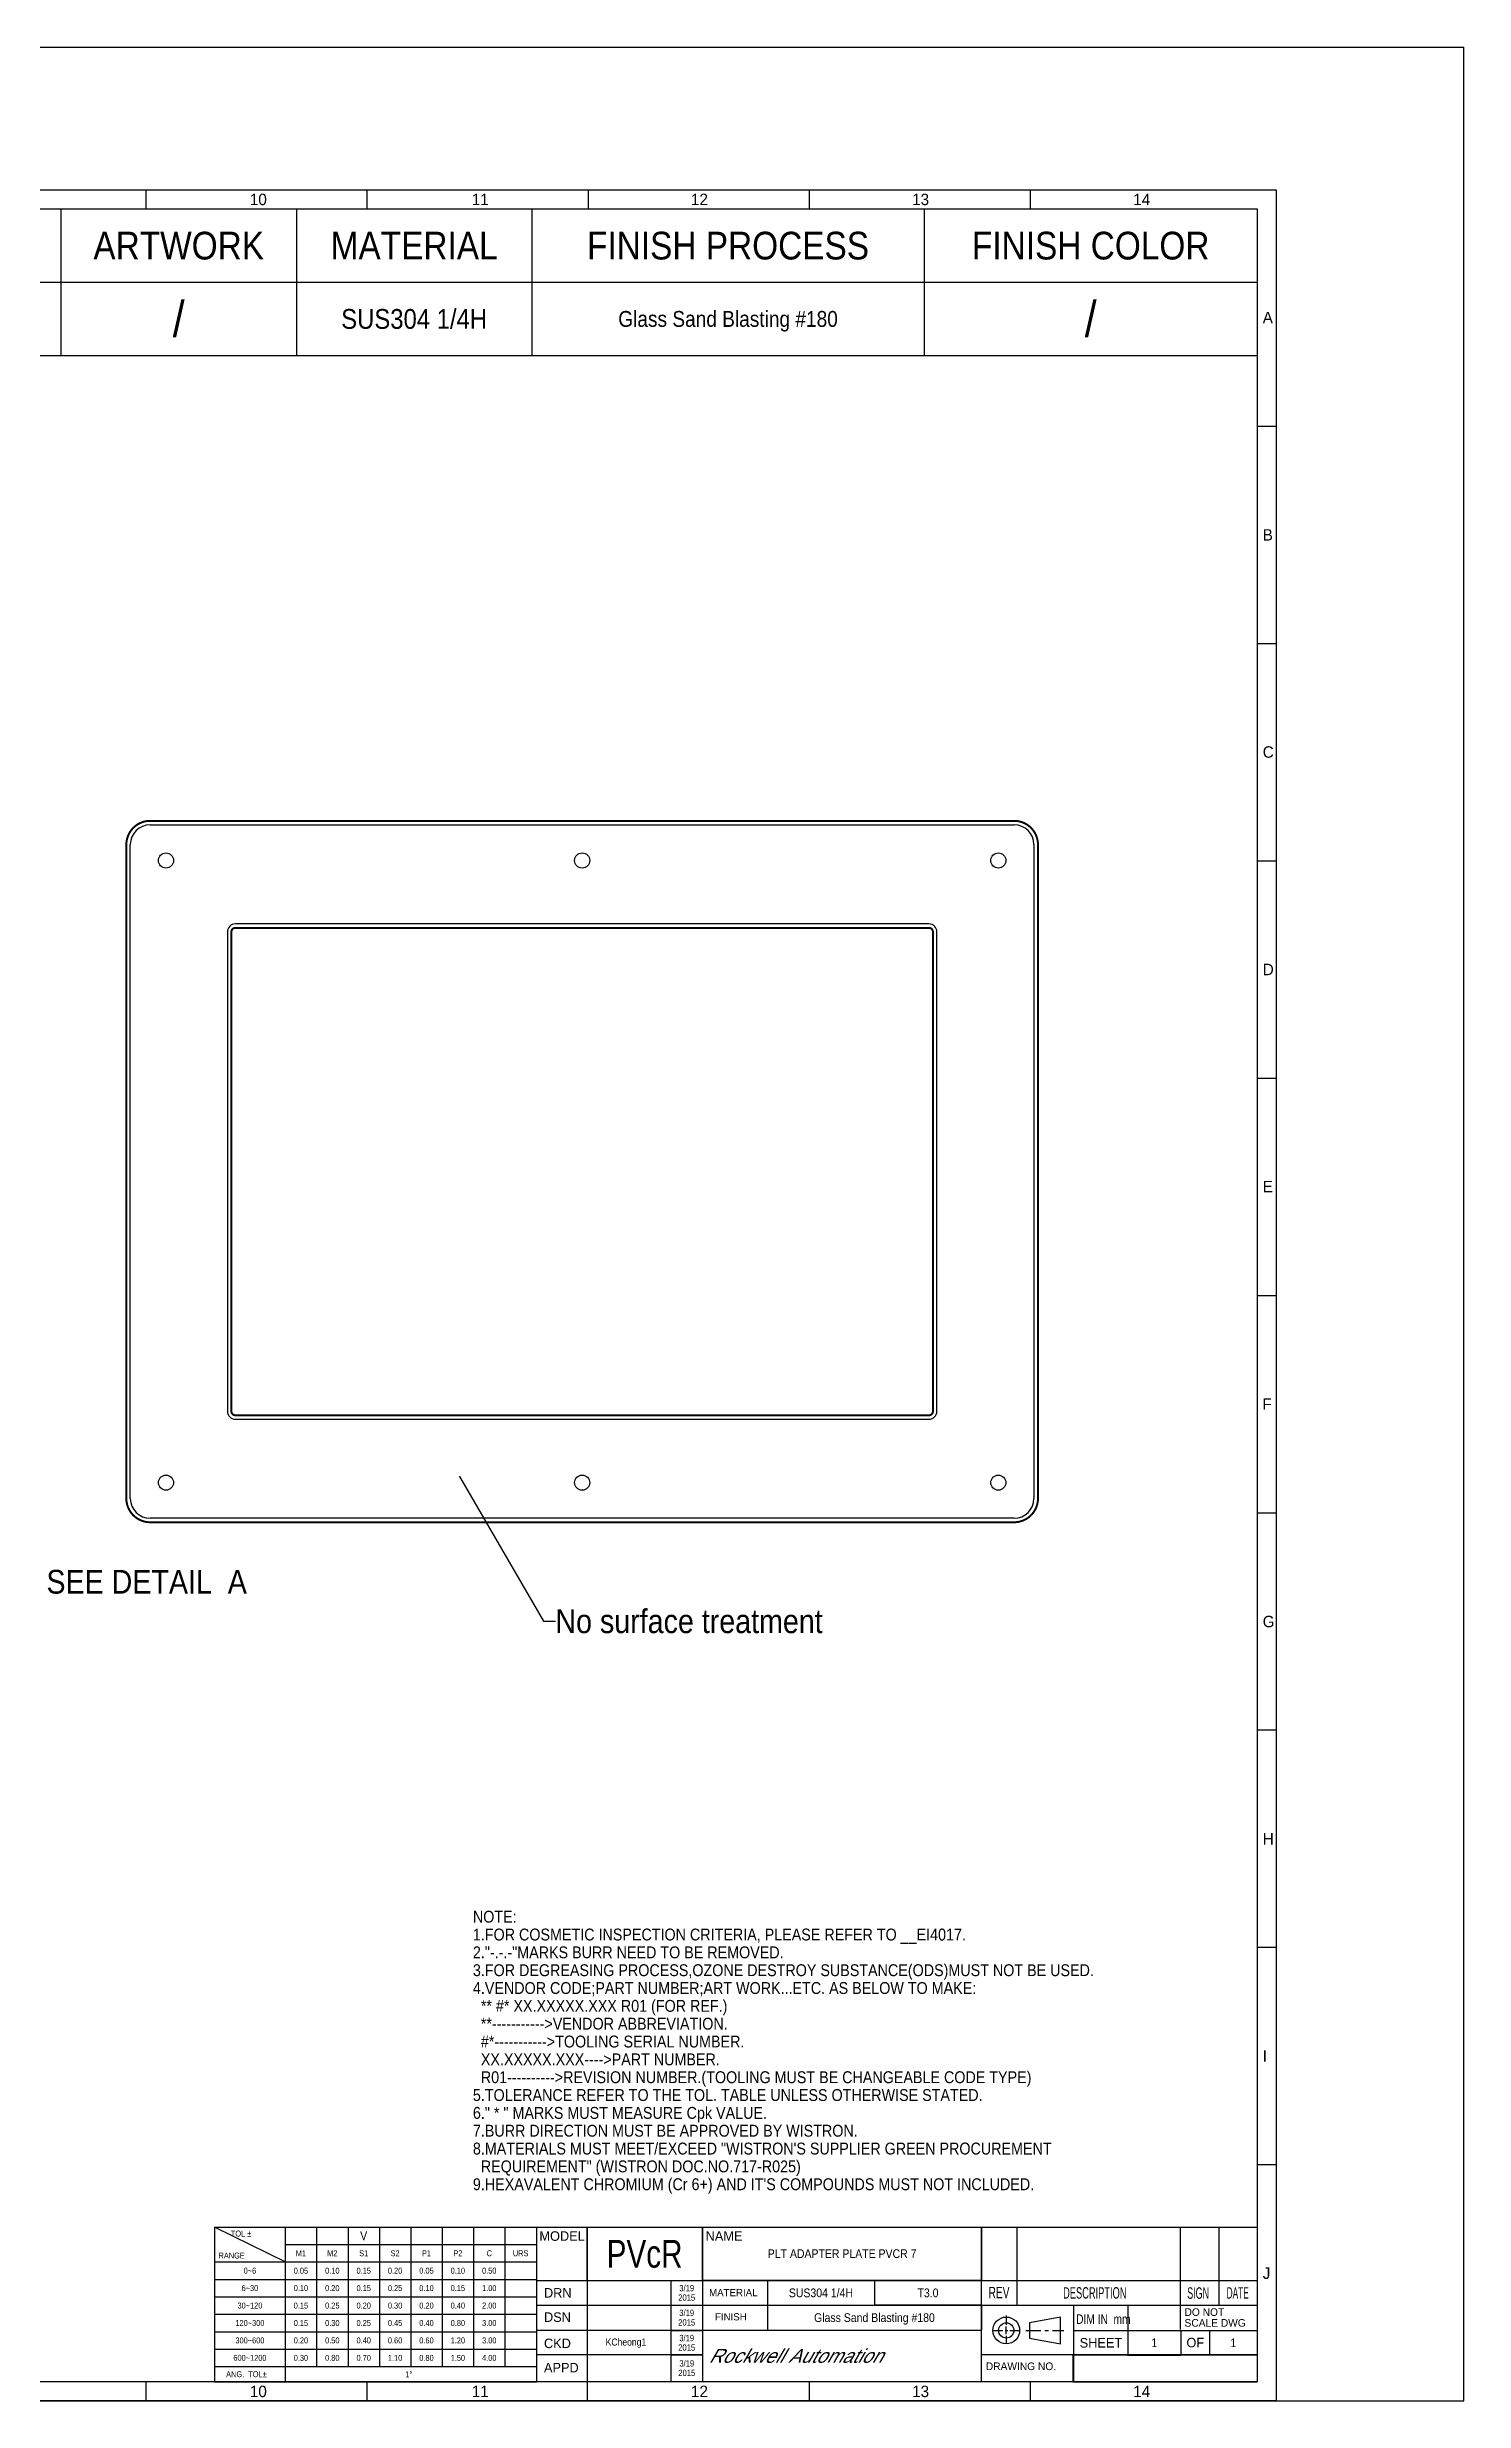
# Model space of a CAD drawing. Header units: millimetres. Extents: x -50 to 841, y 0 to 594.
# Drawn here: x 484 to 841, y 0 to 594 of the extents above; entities that cross this region are included whole.
import ezdxf

# ---------------------------------------------------------------- set-up
doc = ezdxf.new("R2010")
doc.units = ezdxf.units.MM
doc.header["$LTSCALE"] = 46.255
doc.linetypes.add('CENTER', pattern=[0.6, 0.375, -0.075, 0.075, -0.075])
doc.layers.get('0').update_dxf_attribs({"linetype": 'CONTINUOUS'})
for name, color, linetype in [('31_6G801_001DXF_CONTINUOUS_LINE', 7, 'CONTINUOUS'), ('31_6G801_0X1_DXF_FORMAT', 7, 'CONTINUOUS'), ('31_6G801_0X1_DXF_TEXT', 7, 'CONTINUOUS'), ('50_ALL_DETAILS', 7, 'CONTINUOUS')]:
    doc.layers.add(name, color=color, linetype=linetype)
doc.styles.get("Standard").update_dxf_attribs({"font": 'txt', "width": 0.8})
doc.styles.add('TEXTSTYLE_2', font='txt', dxfattribs={"width": 0.9})
doc.styles.add('TEXTSTYLE_4', font='txt')
doc.styles.add('TEXTSTYLE_5', font='txt', dxfattribs={"width": 0.583333})
doc.styles.add('TEXTSTYLE_6', font='txt', dxfattribs={"width": 0.606061})
doc.styles.add('TEXTSTYLE_7', font='txt', dxfattribs={"width": 0.543678})
doc.styles.add('TEXTSTYLE_8', font='txt', dxfattribs={"width": 0.666667})
doc.dimstyles.get("Standard").update_dxf_attribs({"dimtxt": 0.15625, "dimasz": 0.1875, "dimexe": 0.125, "dimexo": 0.0625, "dimtad": 0, "dimtih": 1, "dimtoh": 1, "dimdsep": 46, "dimtxsty": 'Standard', "dimblk": 'CLOSED', "dimblk1": 'CLOSED', "dimblk2": 'CLOSED', "dimcen": 0.09, "dimadec": 0, "dimazin": 0, "dimtp": 0.05, "dimtm": 0.05, "dimtfac": 1, "dimtofl": 0, "dimtmove": 0, "dimatfit": 3, "dimldrblk": 'CLOSED', "dimfxl": 1, "dimtolj": 1, "dimarcsym": 0})

# ---------------------------------------------------------------- blocks, each defined once
blk = doc.blocks.new('_CLOSED')
at = {"color": 0, "linetype": 'ByBlock'}
for p, q in [((0, 0), (-1, 0.2)), ((-1, 0.2), (-1, -0.2)), ((-1, -0.2), (0, 0)), ((-1, 0), (0, 0))]:
    blk.add_line(p, q, dxfattribs=at)

msp = doc.modelspace()

# ---------------------------------------------------------------- linework, layer by layer
at = {"color": 7, "linetype": 'Continuous'}
for p, q in [((0, 594), (841, 594)), ((841, 0), (841, 594)), ((0, 0), (841, 0))]:
    msp.add_line(p, q, dxfattribs=at)
at = {"layer": '31_6G801_001DXF_CONTINUOUS_LINE', "color": 7, "linetype": 'Continuous'}
for p, q in [((504.53, 227.734), (504.53, 392.734)), ((509.53, 397.734), (727.53, 397.734)), ((732.53, 392.734), (732.53, 227.734)), ((529.03, 370.734), (529.03, 249.734)), ((706.03, 372.734), (531.03, 372.734)), ((708.03, 249.734), (708.03, 370.734)), ((531.03, 247.734), (706.03, 247.734)), ((727.53, 222.734), (509.53, 222.734))]:
    msp.add_line(p, q, dxfattribs=at)
for centre in [(513.53, 388.734), (618.53, 388.734), (723.53, 388.734), (513.53, 231.734), (618.53, 231.734), (723.53, 231.734)]:
    msp.add_circle(centre, 1.9, dxfattribs=at)
for centre, radius, start, end in [((509.53, 392.734), 5, 90, 180), ((727.53, 392.734), 5, 0, 90), ((531.03, 370.734), 2, 90, 180), ((706.03, 370.734), 2, 0, 90), ((531.03, 249.734), 2, 180, 270), ((706.03, 249.734), 2, 270, 360), ((509.53, 227.734), 5, 180, 270), ((727.53, 227.734), 5, 270, 360)]:
    msp.add_arc(centre, radius, start, end, dxfattribs=at)
at = {"layer": '31_6G801_0X1_DXF_FORMAT', "color": 7, "linetype": 'Continuous'}
for p, q in [((0, 557.96), (793.65, 557.96)), ((4.81, 553.15), (788.84, 553.15)), ((508.417, 557.96), (508.417, 553.15)), ((564.213, 557.96), (564.213, 553.15)), ((620.009, 557.96), (620.009, 553.15)), ((675.805, 557.96), (675.805, 553.15)), ((731.601, 557.96), (731.601, 553.15)), ((788.84, 553.15), (788.84, 4.81)), ((793.65, 557.96), (793.65, 0)), ((788.792, 498.316), (793.602, 498.316)), ((788.84, 443.482), (793.65, 443.482)), ((788.84, 388.648), (793.65, 388.648)), ((788.84, 333.814), (793.65, 333.814)), ((788.84, 278.98), (793.65, 278.98)), ((788.84, 224.146), (793.65, 224.146)), ((788.84, 169.312), (793.65, 169.312)), ((788.84, 114.478), (793.65, 114.478)), ((788.84, 59.644), (793.65, 59.644)), ((606.974, 43.867), (788.84, 43.867)), ((606.974, 43.867), (606.974, 4.81)), ((619.769, 43.867), (619.769, 4.906)), ((648.917, 43.867), (648.917, 4.81)), ((719.287, 5.002), (719.287, 43.867)), ((728.287, 24.146), (728.287, 43.867)), ((769.456, 17.989), (769.456, 43.867)), ((779.172, 43.867), (779.172, 24.146)), ((606.974, 30.399), (788.84, 30.399)), ((640.933, 30.399), (640.933, 4.81)), ((665.271, 30.399), (665.271, 17.989)), ((606.974, 24.146), (788.84, 24.146)), ((742.472, 24.146), (742.472, 4.81)), ((756.18, 24.05), (756.18, 11.688)), ((606.974, 17.893), (648.917, 17.893)), ((648.565, 17.877), (719.287, 17.893)), ((739.201, 21.164), (731.409, 19.721)), ((731.409, 19.721), (731.409, 15.873)), ((739.201, 14.43), (739.201, 21.164)), ((731.409, 15.873), (739.201, 14.43)), ((742.52, 17.797), (788.84, 17.797)), ((606.974, 11.736), (648.917, 11.736)), ((719.239, 11.688), (788.744, 11.688)), ((793.65, 0), (0, 0)), ((788.84, 4.81), (4.81, 4.81)), ((508.417, 4.81), (508.417, 0)), ((564.213, 4.81), (564.213, 0)), ((619.769, 4.81), (619.769, 0)), ((675.805, 4.81), (675.805, 0)), ((731.601, 4.81), (731.601, 0))]:
    msp.add_line(p, q, dxfattribs=at)
at = {"layer": '31_6G801_0X1_DXF_FORMAT', "color": 2, "linetype": 'Continuous'}
for p, q in [((487.04, 553.15), (487.04, 516.15)), ((546.44, 553.15), (546.44, 516.15)), ((605.84, 553.15), (605.84, 516.15)), ((704.84, 553.15), (704.84, 516.15)), ((27.84, 534.65), (788.84, 534.65)), ((27.84, 516.15), (788.84, 516.15)), ((525.794, 43.867), (606.974, 43.867)), ((525.794, 43.867), (525.794, 4.812)), ((525.841, 43.817), (543.65, 35.089)), ((543.614, 43.867), (543.614, 4.812)), ((551.534, 43.867), (551.534, 8.667)), ((559.454, 43.867), (559.454, 8.667)), ((567.374, 43.867), (567.374, 8.667)), ((575.294, 43.867), (575.294, 8.667)), ((583.214, 43.867), (583.214, 8.667)), ((591.134, 43.867), (591.134, 8.667)), ((599.054, 43.867), (599.054, 8.667)), ((619.717, 43.845), (648.842, 43.845)), ((619.717, 43.845), (619.717, 30.408)), ((648.842, 43.845), (648.842, 30.408)), ((719.317, 43.867), (719.317, 30.467)), ((543.614, 39.467), (606.974, 39.467)), ((525.794, 35.067), (606.974, 35.067)), ((525.794, 30.667), (606.974, 30.667)), ((619.717, 30.408), (648.842, 30.408)), ((640.918, 30.399), (640.918, 24.149)), ((648.883, 30.399), (648.883, 24.149)), ((648.917, 30.467), (719.317, 30.467)), ((692.271, 30.399), (692.271, 24.149)), ((692.287, 30.399), (692.287, 24.149)), ((525.794, 26.267), (606.974, 26.267)), ((619.769, 24.149), (640.918, 24.149)), ((640.918, 24.146), (640.918, 17.896)), ((640.933, 24.149), (648.883, 24.149)), ((648.883, 24.146), (648.883, 17.896)), ((665.271, 24.149), (692.271, 24.149)), ((719.287, 24.149), (692.287, 24.149)), ((719.271, 24.146), (719.271, 17.896)), ((525.794, 21.867), (606.974, 21.867)), ((619.769, 17.896), (640.918, 17.896)), ((640.933, 17.896), (648.883, 17.896)), ((665.271, 17.989), (665.271, 17.896)), ((665.271, 17.896), (719.271, 17.896)), ((725.54, 21.549), (725.54, 19.24)), ((725.54, 16.835), (725.54, 18.759)), ((525.794, 17.467), (606.974, 17.467)), ((525.794, 13.067), (606.974, 13.067)), ((640.905, 17.752), (648.89, 17.752)), ((640.905, 17.752), (640.905, 11.595)), ((648.89, 17.752), (648.89, 11.595)), ((721.981, 17.797), (724.675, 17.797)), ((725.252, 17.797), (725.925, 17.797)), ((725.54, 16.45), (725.54, 14.526)), ((726.406, 17.797), (728.907, 17.797)), ((730.447, 17.797), (734.295, 17.797)), ((735.257, 17.797), (736.219, 17.797)), ((737.181, 17.797), (740.067, 17.797)), ((769.58, 17.797), (769.58, 11.547)), ((776.84, 17.797), (776.84, 11.547)), ((525.794, 8.667), (606.974, 8.667)), ((640.905, 11.595), (648.89, 11.595)), ((742.32, 11.664), (788.82, 11.664)), ((742.32, 11.664), (742.32, 4.789)), ((756.18, 11.688), (756.18, 11.547)), ((756.18, 11.547), (769.58, 11.547)), ((788.84, 11.547), (776.84, 11.547)), ((788.82, 11.664), (788.82, 4.789)), ((525.794, 4.812), (606.974, 4.812)), ((619.769, 4.906), (619.769, 4.81)), ((742.32, 4.789), (788.82, 4.789))]:
    msp.add_line(p, q, dxfattribs=at)
at = {"layer": '31_6G801_0X1_DXF_FORMAT', "color": 7, "linetype": 'Continuous'}
for radius in [3.367, 1.924]:
    msp.add_circle((725.54, 17.797), radius, dxfattribs=at)
at = {"layer": '50_ALL_DETAILS', "color": 7, "linetype": 'CENTER', "const_width": 0.5}
for points in [[(509.53, 398.734, 0.4142136), (503.53, 392.734)], [(733.53, 392.734, 0.4142136), (727.53, 398.734)], [(531.03, 371.734, 0.4142136), (530.03, 370.734)], [(707.03, 370.734, 0.4142136), (706.03, 371.734)], [(530.03, 249.734, 0.4142136), (531.03, 248.734)], [(706.03, 248.734, 0.4142136), (707.03, 249.734)], [(503.53, 227.734, 0.4142136), (509.53, 221.734)], [(727.53, 221.734, 0.4142136), (733.53, 227.734)]]:
    msp.add_lwpolyline(points, format="xyb", dxfattribs=at)
for points in [[(509.53, 398.734), (727.53, 398.734)], [(503.53, 227.734), (503.53, 392.734)], [(733.53, 392.734), (733.53, 227.734)], [(530.03, 370.734), (530.03, 249.734)], [(706.03, 371.734), (531.03, 371.734)], [(707.03, 249.734), (707.03, 370.734)], [(531.03, 248.734), (706.03, 248.734)], [(727.53, 221.734), (509.53, 221.734)]]:
    msp.add_lwpolyline(points, dxfattribs=at)

# ---------------------------------------------------------------- texts
at = {"layer": '31_6G801_0X1_DXF_FORMAT', "color": 2, "linetype": 'Continuous', "line_spacing_factor": 0.9}
for s, insert, char_height, width, attachment_point, style in [('10', (534.68, 556.998), 2.886, 5.772, 1, 'TEXTSTYLE_4'), ('11', (590.668, 556.998), 2.886, 5.772, 1, 'TEXTSTYLE_4'), ('12', (645.983, 556.998), 2.886, 5.772, 1, 'TEXTSTYLE_4'), ('13', (701.779, 556.998), 2.886, 5.772, 1, 'TEXTSTYLE_4'), ('14', (757.575, 556.998), 2.886, 5.772, 1, 'TEXTSTYLE_4'), ('ARTWORK', (516.74, 547.4), 7, 44.1, 2, 'TEXTSTYLE_2'), ('MATERIAL', (576.14, 547.4), 7, 50.4, 2, 'TEXTSTYLE_2'), ('FINISH PROCESS', (655.34, 547.4), 7, 88.2, 2, 'TEXTSTYLE_2'), ('FINISH COLOR', (746.84, 547.4), 7, 75.6, 2, 'TEXTSTYLE_2'), ('/', (516.74, 529.9), 9, 8.1, 2, 'TEXTSTYLE_2'), ('/', (746.84, 529.9), 9, 8.1, 2, 'TEXTSTYLE_2'), ('SUS304 1/4H', (576.14, 527.9), 5, 49.5, 2, 'TEXTSTYLE_2'), ('Glass Sand Blasting #180', (655.34, 527.4), 4, 86.4, 2, 'TEXTSTYLE_2'), ('A', (790.235, 527.176), 2.886, 2.886, 1, 'TEXTSTYLE_4'), ('B', (790.235, 472.342), 2.886, 2.886, 1, 'TEXTSTYLE_4'), ('C', (790.235, 417.556), 2.886, 2.886, 1, 'TEXTSTYLE_4'), ('D', (790.235, 362.674), 2.886, 2.886, 1, 'TEXTSTYLE_4'), ('E', (790.235, 307.888), 2.886, 2.886, 1, 'TEXTSTYLE_4'), ('F', (790.139, 253.006), 2.886, 2.886, 1, 'TEXTSTYLE_4'), ('G', (790.235, 198.124), 2.886, 2.886, 1, 'TEXTSTYLE_4'), ('H', (790.235, 143.29), 2.886, 2.886, 1, 'TEXTSTYLE_4'), ('I', (790.235, 88.504), 2.886, 2.886, 1, 'TEXTSTYLE_4'), ('      TOL \\Fgdt;{\\Fgdt;`}\\P\\Ftxt;\\H2.2; \\P\\H1.5;RANGE', (526.784, 42.992), 1.5, 15.25, 1, 'TEXTSTYLE_2'), ('V', (563.414, 42.767), 2.2, 1.98, 2, 'TEXTSTYLE_2'), ('MODEL', (607.744, 42.809), 2.405, 12.025, 1, 'TEXTSTYLE_4'), ('NAME', (649.687, 42.809), 2.405, 9.62, 1, 'TEXTSTYLE_4'), ('M1', (547.574, 38.017), 1.5, 2.7, 2, 'TEXTSTYLE_2'), ('M2', (555.494, 38.017), 1.5, 2.7, 2, 'TEXTSTYLE_2'), ('S1', (563.414, 38.017), 1.5, 2.7, 2, 'TEXTSTYLE_2'), ('S2', (571.334, 38.017), 1.5, 2.7, 2, 'TEXTSTYLE_2'), ('P1', (579.254, 38.017), 1.5, 2.7, 2, 'TEXTSTYLE_2'), ('P2', (587.174, 38.017), 1.5, 2.7, 2, 'TEXTSTYLE_2'), ('C', (595.094, 38.017), 1.5, 1.35, 2, 'TEXTSTYLE_2'), ('URS', (603.014, 38.017), 1.5, 4.05, 2, 'TEXTSTYLE_2'), ('PLT ADAPTER PLATE PVCR 7', (684.117, 38.267), 2.2, 47.52, 2, 'TEXTSTYLE_2'), ('0~6', (534.704, 33.617), 1.5, 4.05, 2, 'TEXTSTYLE_2'), ('0.05', (547.574, 33.617), 1.5, 5.4, 2, 'TEXTSTYLE_2'), ('0.10', (555.494, 33.617), 1.5, 5.4, 2, 'TEXTSTYLE_2'), ('0.15', (563.414, 33.617), 1.5, 5.4, 2, 'TEXTSTYLE_2'), ('0.20', (571.334, 33.617), 1.5, 5.4, 2, 'TEXTSTYLE_2'), ('0.05', (579.254, 33.617), 1.5, 5.4, 2, 'TEXTSTYLE_2'), ('0.10', (587.174, 33.617), 1.5, 5.4, 2, 'TEXTSTYLE_2'), ('0.50', (595.094, 33.617), 1.5, 5.4, 2, 'TEXTSTYLE_2'), ('J', (790.235, 33.67), 2.886, 2.886, 1, 'TEXTSTYLE_4'), ('30~120', (534.704, 24.817), 1.5, 8.1, 2, 'TEXTSTYLE_2'), ('6~30', (534.704, 29.217), 1.5, 5.4, 2, 'TEXTSTYLE_2'), ('0.10', (547.574, 29.217), 1.5, 5.4, 2, 'TEXTSTYLE_2'), ('0.15', (547.574, 24.817), 1.5, 5.4, 2, 'TEXTSTYLE_2'), ('0.20', (555.494, 29.217), 1.5, 5.4, 2, 'TEXTSTYLE_2'), ('0.25', (555.494, 24.817), 1.5, 5.4, 2, 'TEXTSTYLE_2'), ('0.15', (563.414, 29.217), 1.5, 5.4, 2, 'TEXTSTYLE_2'), ('0.20', (563.414, 24.817), 1.5, 5.4, 2, 'TEXTSTYLE_2'), ('0.25', (571.334, 29.217), 1.5, 5.4, 2, 'TEXTSTYLE_2'), ('0.30', (571.334, 24.817), 1.5, 5.4, 2, 'TEXTSTYLE_2'), ('0.10', (579.254, 29.217), 1.5, 5.4, 2, 'TEXTSTYLE_2'), ('0.20', (579.254, 24.817), 1.5, 5.4, 2, 'TEXTSTYLE_2'), ('0.15', (587.174, 29.217), 1.5, 5.4, 2, 'TEXTSTYLE_2'), ('0.40', (587.174, 24.817), 1.5, 5.4, 2, 'TEXTSTYLE_2'), ('2.00', (595.094, 24.817), 1.5, 5.4, 2, 'TEXTSTYLE_2'), ('1.00', (595.094, 29.217), 1.5, 5.4, 2, 'TEXTSTYLE_2'), ('DRN', (608.898, 28.475), 2.405, 7.215, 1, 'TEXTSTYLE_4'), ('3/19\\P2015', (644.908, 29.274), 1.6, 5.76, 2, 'TEXTSTYLE_2'), ('MATERIAL', (650.553, 28.235), 1.8278, 14.6224, 1, 'TEXTSTYLE_4'), ('SUS304 1/4H', (678.771, 28.374), 2.2, 21.78, 2, 'TEXTSTYLE_2'), ('T3.0', (705.787, 28.374), 2.2, 7.92, 2, 'TEXTSTYLE_2'), ('REV', (721.064, 28.781), 2.886, 5.772, 1, 'TEXTSTYLE_8'), ('DESCRIPTION', (739.883, 28.705), 2.886, 19.24, 1, 'TEXTSTYLE_6'), ('SIGN', (771.187, 28.668), 2.886, 6.734, 1, 'TEXTSTYLE_5'), ('DATE', (781.136, 28.694), 2.886, 6.27622, 1, 'TEXTSTYLE_7'), ('120~300', (534.704, 20.417), 1.5, 9.45, 2, 'TEXTSTYLE_2'), ('0.15', (547.574, 20.417), 1.5, 5.4, 2, 'TEXTSTYLE_2'), ('0.30', (555.494, 20.417), 1.5, 5.4, 2, 'TEXTSTYLE_2'), ('0.25', (563.414, 20.417), 1.5, 5.4, 2, 'TEXTSTYLE_2'), ('0.45', (571.334, 20.417), 1.5, 5.4, 2, 'TEXTSTYLE_2'), ('0.40', (579.254, 20.417), 1.5, 5.4, 2, 'TEXTSTYLE_2'), ('0.80', (587.174, 20.417), 1.5, 5.4, 2, 'TEXTSTYLE_2'), ('3.00', (595.094, 20.417), 1.5, 5.4, 2, 'TEXTSTYLE_2'), ('DSN', (608.898, 22.346), 2.405, 7.215, 1, 'TEXTSTYLE_4'), ('3/19\\P2015', (644.908, 23.021), 1.6, 5.76, 2, 'TEXTSTYLE_2'), ('FINISH', (652.044, 22.142), 1.8278, 10.9668, 1, 'TEXTSTYLE_4'), ('Glass Sand Blasting #180', (692.271, 22.121), 2.2, 47.52, 2, 'TEXTSTYLE_2'), ('SCALE DWG', (770.514, 20.656), 1.924, 17.316, 1, 'TEXTSTYLE_4'), ('DO NOT ', (770.514, 23.377), 1.924, 13.468, 1, 'TEXTSTYLE_4'), ('300~600', (534.704, 16.017), 1.5, 9.45, 2, 'TEXTSTYLE_2'), ('0.20', (547.574, 16.017), 1.5, 5.4, 2, 'TEXTSTYLE_2'), ('0.50', (555.494, 16.017), 1.5, 5.4, 2, 'TEXTSTYLE_2'), ('0.40', (563.414, 16.017), 1.5, 5.4, 2, 'TEXTSTYLE_2'), ('0.60', (571.334, 16.017), 1.5, 5.4, 2, 'TEXTSTYLE_2'), ('0.60', (579.254, 16.017), 1.5, 5.4, 2, 'TEXTSTYLE_2'), ('1.20', (587.174, 16.017), 1.5, 5.4, 2, 'TEXTSTYLE_2'), ('3.00', (595.094, 16.017), 1.5, 5.4, 2, 'TEXTSTYLE_2'), ('CKD', (608.898, 15.722), 2.405, 7.215, 1, 'TEXTSTYLE_4'), ('KCheong1', (629.576, 15.753), 1.8, 12.96, 2, 'TEXTSTYLE_2'), ('3/19\\P2015', (644.897, 16.673), 1.6, 5.76, 2, 'TEXTSTYLE_2'), ('\\Q30.0;Rockwell Automation', (650.417, 13.12), 3.5, 66.5, 1, 'TEXTSTYLE_4'), ('SHEET', (744.059, 15.873), 2.405, 12.025, 1, 'TEXTSTYLE_4'), ('1', (762.88, 15.772), 2.2, 1.98, 2, 'TEXTSTYLE_2'), ('OF', (770.995, 15.921), 2.405, 4.81, 1, 'TEXTSTYLE_4'), ('1', (782.84, 15.772), 2.2, 1.98, 2, 'TEXTSTYLE_2'), ('ANG.  TOL\\Fgdt;{\\W0.9;{\\Fgdt;`}}', (533.829, 7.489), 1.5, 13.9, 2, 'TEXTSTYLE_2'), ('600~1200', (534.704, 11.617), 1.5, 10.8, 2, 'TEXTSTYLE_2'), ('0.30', (547.574, 11.617), 1.5, 5.4, 2, 'TEXTSTYLE_2'), ('0.80', (555.494, 11.617), 1.5, 5.4, 2, 'TEXTSTYLE_2'), ('0.70', (563.414, 11.617), 1.5, 5.4, 2, 'TEXTSTYLE_2'), ('1.10', (571.334, 11.617), 1.5, 5.4, 2, 'TEXTSTYLE_2'), ('1\\Fgdt;{\\Fgdt;~}', (574.794, 7.489), 1.5, 2.35, 2, 'TEXTSTYLE_2'), ('0.80', (579.254, 11.617), 1.5, 5.4, 2, 'TEXTSTYLE_2'), ('1.50', (587.174, 11.617), 1.5, 5.4, 2, 'TEXTSTYLE_2'), ('4.00', (595.094, 11.617), 1.5, 5.4, 2, 'TEXTSTYLE_2'), ('APPD', (608.898, 9.593), 2.405, 9.62, 1, 'TEXTSTYLE_4'), ('3/19\\P2015', (644.925, 10.273), 1.6, 5.76, 2, 'TEXTSTYLE_2'), ('DRAWING NO.', (720.384, 9.704), 1.924, 21.164, 1, 'TEXTSTYLE_4'), ('10', (534.68, 3.848), 2.886, 5.772, 1, 'TEXTSTYLE_4'), ('11', (590.668, 3.848), 2.886, 5.772, 1, 'TEXTSTYLE_4'), ('12', (645.983, 3.848), 2.886, 5.772, 1, 'TEXTSTYLE_4'), ('13', (701.779, 3.848), 2.886, 5.772, 1, 'TEXTSTYLE_4'), ('14', (757.575, 3.848), 2.886, 5.772, 1, 'TEXTSTYLE_4')]:
    msp.add_mtext(s, dxfattribs=dict(at, insert=insert, char_height=char_height, width=width, attachment_point=attachment_point, style=style))
for s, insert, char_height, width, attachment_point in [('PVcR', (634.28, 40.627), 7, 22.4, 2), ('DIM IN  mm', (743.168, 21.845), 2.405, 19.24, 1)]:
    msp.add_mtext(s, dxfattribs=dict(at, insert=insert, char_height=char_height, width=width, attachment_point=attachment_point))
at = {"layer": '31_6G801_0X1_DXF_TEXT', "color": 2, "linetype": 'Continuous', "attachment_point": 1, "line_spacing_factor": 0.9, "style": 'TEXTSTYLE_2'}
for s, insert, char_height, width in [('SEE DETAIL  A', (483.366, 209.719), 6, 70.2), ('No surface treatment', (611.79, 199.759), 6, 108), ('NOTE:\\P{\\W0.9;1.FOR COSMETIC INSPECTION CRITERIA, PLEASE REFER TO __EI4017.}\\P2."-.-.-"MARKS BURR NEED TO BE REMOVED.\\P3.FOR DEGREASING PROCESS,OZONE DESTROY SUBSTANCE(ODS)MUST NOT BE USED.\\P4.VENDOR CODE;PART NUMBER;ART WORK...ETC. AS BELOW TO MAKE:\\P  ** #* XX.XXXXX.XXX R01 (FOR REF.)\\P  **----------->VENDOR ABBREVIATION.   \\P  #*----------->TOOLING SERIAL NUMBER.\\P  XX.XXXXX.XXX---->PART NUMBER.\\P{\\W0.9;  R01---------->REVISION NUMBER.(TOOLING MUST BE CHANGEABLE CODE TYPE) }\\P5.TOLERANCE REFER TO THE TOL. TABLE UNLESS OTHERWISE STATED.\\P6." * " MARKS MUST MEASURE Cpk VALUE.\\P7.BURR DIRECTION MUST BE APPROVED BY WISTRON.\\P8.MATERIALS MUST MEET/EXCEED "WISTRON\'S SUPPLIER GREEN PROCUREMENT \\P  REQUIREMENT" (WISTRON DOC.NO.717-R025)\\P9.HEXAVALENT CHROMIUM (Cr 6+) AND IT\'S COMPOUNDS MUST NOT INCLUDED.\\P ', (590.963, 123.696), 3, 191.7)]:
    msp.add_mtext(s, dxfattribs=dict(at, insert=insert, char_height=char_height, width=width))

# ---------------------------------------------------------------- leaders
at = {"layer": '31_6G801_0X1_DXF_TEXT', "color": 2, "linetype": 'Continuous', "annotation_type": 0, "has_hookline": 1, "hookline_direction": 1, "text_width": 106.301}
msp.add_leader([(587.571, 233.301), (608.79, 196.759), (611.79, 196.759)], dimstyle='Standard', override={"dimtad": 0}, dxfattribs=at)

doc.saveas('drawing.dxf')
